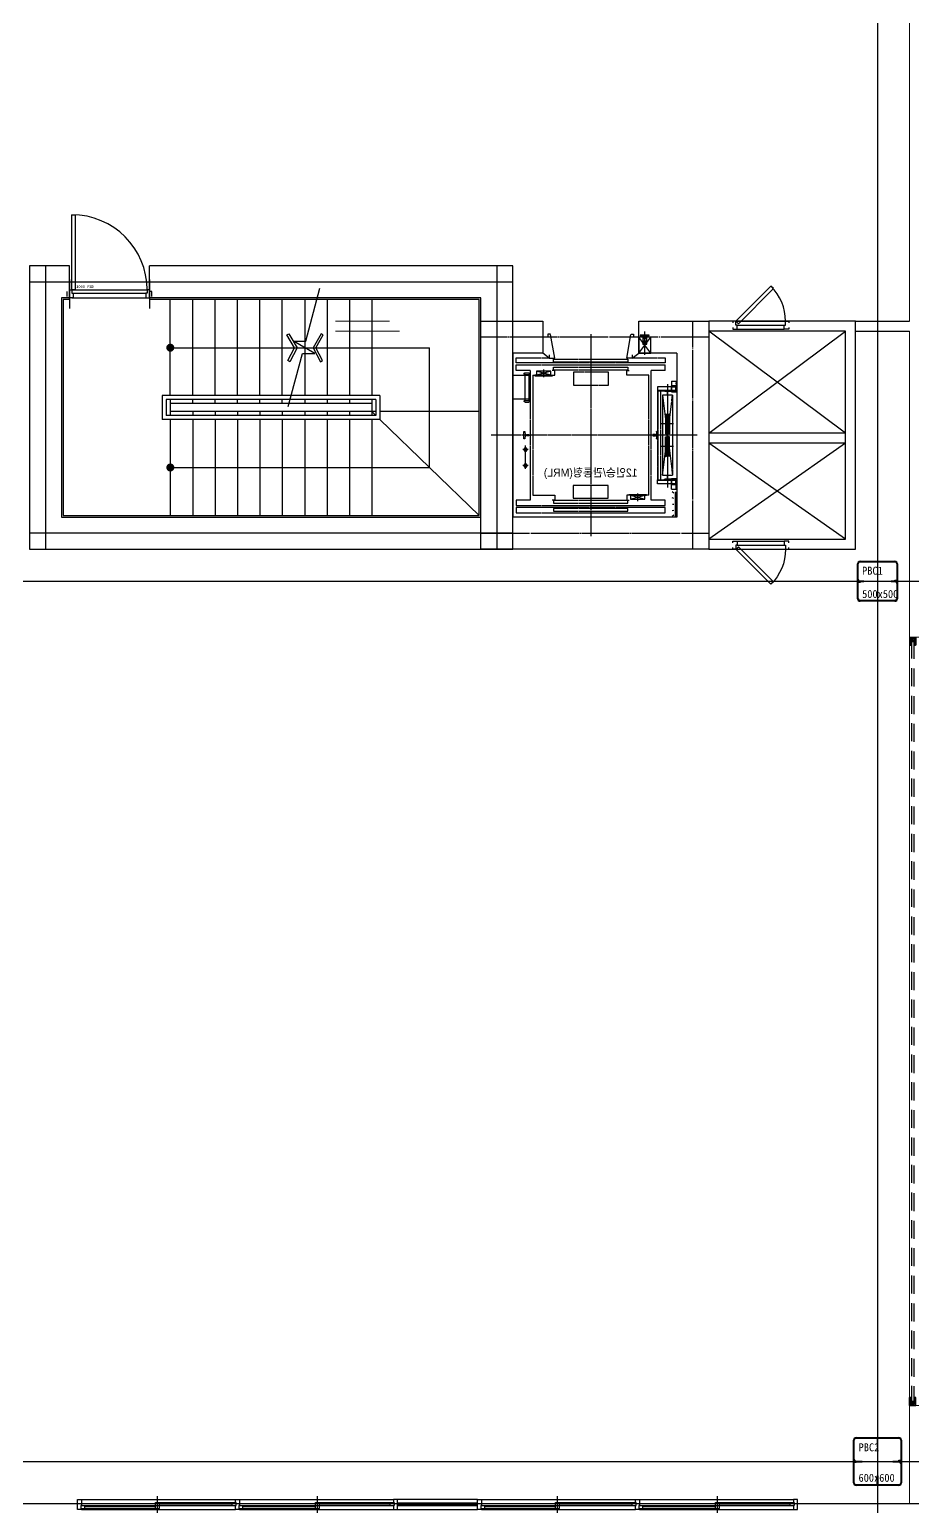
# Model space of a CAD drawing. Extents: x 152195838 to 160350639, y 364657247 to 370318102.
# Drawn here: x 158919347 to 158930385, y 364982469 to 365000927 of the extents above; entities that cross this region are included whole.
import ezdxf
from ezdxf.enums import TextEntityAlignment as Align

# ---------------------------------------------------------------- set-up
doc = ezdxf.new("R2010")
doc.units = 0
doc.header["$MEASUREMENT"] = 0
for name, pattern in [('CEN', [63, 60, -1, 1, -1]), ('DASHED', [0.75, 0.5, -0.25]), ('HID', [2.3, 1.5, -0.8])]:
    doc.linetypes.add(name, pattern=pattern)
doc.layers.get('0').update_dxf_attribs({"linetype": 'CONTINUOUS'})
doc.layers.get('Defpoints').update_dxf_attribs({"linetype": 'CONTINUOUS'})
doc.layers.add('!WORK', color=150, linetype='CONTINUOUS', plot=False)
doc.layers.add('DEFPOINT', color=135, linetype='CONTINUOUS', plot=False)
for name, color, linetype in [('0-신축', 1, 'CONTINUOUS'), ('4A.TEC CEN 보조1', 14, 'CEN'), ('4A.TEC CEN 보조2', 41, 'CEN'), ('4A.TEC ELE 4', 9, 'CONTINUOUS'), ('4A.TEC IND', 7, 'CONTINUOUS'), ('4A.TEC OPEN', 9, 'HID'), ('4A.TEC 마감선 2', 5, 'CONTINUOUS'), ('4A.TEC 벽체 1', 2, 'CONTINUOUS'), ('4A.TEC 벽체 3', 4, 'CONTINUOUS'), ('4A.TEC 벽체 4', 7, 'CONTINUOUS'), ('4A.TEC 주차 일반', 8, 'CONTINUOUS'), ('4A.TEC 창호 2', 4, 'CONTINUOUS'), ('4A.TEC 해치 1', 9, 'CONTINUOUS'), ('A-DOOR', 4, 'CONTINUOUS'), ('A-DOOR-C', 1, 'CONTINUOUS'), ('A-DOOR-FIN', 8, 'CONTINUOUS'), ('A-DOOR1', 4, 'CONTINUOUS'), ('A-DOOR2_CpON', 8, 'CONTINUOUS'), ('A-ETC', 5, 'CONTINUOUS'), ('main-plan$0$4A.TEC DOOR', 4, 'CONTINUOUS'), ('main-Plan$0$4A.TEC 창호 2', 4, 'CONTINUOUS'), ('P-BOX', 3, 'CONTINUOUS')]:
    doc.layers.add(name, color=color, linetype=linetype)
doc.styles.get("Standard").update_dxf_attribs({"font": ''})
doc.styles.add('돋움', font='')
doc.styles.add('돋움체', font='')
doc.styles.get('Standard').set_extended_font_data('Dotum')
doc.styles.get('돋움').set_extended_font_data('DotumChe')
doc.styles.get('돋움체').set_extended_font_data('DotumChe')

# ---------------------------------------------------------------- blocks, each defined once
blk = doc.blocks.new('zw$4FF5')
at = {"layer": '4A.TEC OPEN', "ltscale": 150}
for p, q in [((72, 9754), (72, 246)), ((98, 9760), (98, 240))]:
    blk.add_line(p, q, dxfattribs=at)
at = {"layer": '4A.TEC 벽체 4', "color": 251, "lineweight": 0, "ltscale": 15}
for p, q in [((125, 9800), (0, 9800)), ((125, 200), (0, 200))]:
    blk.add_line(p, q, dxfattribs=at)
at = {"layer": '4A.TEC 벽체 4'}
for p, q in [((45, 9800), (45, 9700)), ((48, 9800), (45, 9800)), ((125, 9800), (45, 9800)), ((45, 9800), (45, 9797)), ((48, 9703), (48, 9797)), ((48, 9797), (122, 9797)), ((50, 9705), (50, 9795)), ((50, 9795), (69, 9795)), ((120, 9795), (101, 9795)), ((120, 9705), (120, 9795)), ((122, 9703), (122, 9797)), ((125, 9800), (125, 9700)), ((45, 9700), (67, 9700)), ((64, 9703), (48, 9703)), ((62, 9705), (50, 9705)), ((62, 9781), (108, 9781)), ((62, 9722), (62, 9781)), ((62, 9781), (108, 9781)), ((62, 9705), (62, 9781)), ((106, 9779), (64, 9779)), ((64, 9779), (64, 9703)), ((67, 9776), (103, 9776)), ((67, 9700), (67, 9776)), ((85, 9760), (72, 9754)), ((98, 9748), (72, 9748)), ((85, 9760), (98, 9760)), ((103, 9776), (103, 9700)), ((103, 9700), (125, 9700)), ((106, 9703), (106, 9779)), ((122, 9703), (106, 9703)), ((108, 9781), (108, 9722)), ((108, 9705), (108, 9781)), ((108, 9705), (120, 9705)), ((45, 200), (45, 300)), ((45, 300), (67, 300)), ((48, 200), (45, 200)), ((125, 200), (45, 200)), ((48, 297), (48, 203)), ((64, 297), (48, 297)), ((48, 203), (122, 203)), ((50, 295), (50, 205)), ((62, 295), (50, 295)), ((50, 205), (69, 205)), ((62, 295), (62, 219)), ((62, 278), (62, 219)), ((62, 219), (108, 219)), ((62, 219), (108, 219)), ((64, 221), (64, 297)), ((106, 221), (64, 221)), ((67, 300), (67, 224)), ((67, 224), (103, 224)), ((98, 252), (72, 252)), ((85, 240), (72, 246)), ((85, 240), (98, 240)), ((120, 205), (101, 205)), ((103, 224), (103, 300)), ((103, 300), (125, 300)), ((106, 297), (106, 221)), ((122, 297), (106, 297)), ((108, 295), (108, 219)), ((108, 295), (120, 295)), ((108, 219), (108, 278)), ((120, 295), (120, 205)), ((122, 297), (122, 203)), ((125, 200), (125, 300)), ((125, 200), (125, 203))]:
    blk.add_line(p, q, dxfattribs=at)
blk = doc.blocks.new('main-Plan$0$4A.TEC 점검구 700')
at = {"layer": 'main-Plan$0$4A.TEC 창호 2', "ltscale": 1.2}
for p, q in [((-55, 0), (-645, 0)), ((-40, -100), (-660, -100)), ((-55, -50), (-645, -50))]:
    blk.add_line(p, q, dxfattribs=at)
at = {"layer": 'main-Plan$0$4A.TEC 창호 2', "flags": 128}
for points in [[(-700, -20), (-700, 0), (-645, 0), (-645, -50), (-660, -50), (-660, -100), (-700, -100), (-700, -80)], [(0, -20), (0, 0), (-55, 0), (-55, -50), (-40, -50), (-40, -100), (0, -100), (0, -80)]]:
    blk.add_lwpolyline(points, dxfattribs=at)
at = {"layer": 'main-Plan$0$4A.TEC 창호 2', "ltscale": 1.2}
blk.add_lwpolyline([(-40, -100), (-72, -68), (-510, -507), (-478, -538)], close=True, dxfattribs=at)
at = {"layer": 'main-Plan$0$4A.TEC 창호 2'}
blk.add_arc((-40, -100), 620, 180, 225, dxfattribs=at)
blk = doc.blocks.new('zw$9EF0')
at = {"layer": '4A.TEC CEN 보조1', "ltscale": 10}
for p, q in [((200, 0), (200, 2850)), ((2650, 2850), (2650, 0)), ((0, 2650), (2850, 2650)), ((2850, 200), (0, 200))]:
    blk.add_line(p, q, dxfattribs=at)
at = {"layer": '4A.TEC CEN 보조2', "color": 8, "ltscale": 5}
for p, q in [((725, 2450), (875, 2650)), ((875, 2450), (725, 2650)), ((725, 2650), (875, 2650)), ((725, 2450), (725, 2650)), ((743, 2677), (857, 2677)), ((743, 2670), (743, 2677)), ((857, 2670), (743, 2670)), ((775, 2670), (825, 2670)), ((775, 2563), (775, 2670)), ((775, 2563), (825, 2670)), ((825, 2563), (775, 2670)), ((800, 2429), (800, 2723)), ((825, 2670), (825, 2563)), ((857, 2677), (857, 2670)), ((875, 2650), (875, 2450)), ((971, 2687), (938, 2687)), ((938, 2687), (938, 2657)), ((1025, 2390), (971, 2687)), ((1475, 2687), (1475, 163)), ((1925, 2390), (1979, 2687)), ((1979, 2687), (2012, 2687)), ((2012, 2687), (2012, 2657)), ((875, 2450), (725, 2450)), ((825, 2563), (775, 2563)), ((955, 2390), (875, 2450)), ((955, 2428), (955, 2390)), ((1995, 2390), (2075, 2450)), ((1995, 2428), (1995, 2390)), ((952, 2393), (543, 2393)), ((543, 2393), (543, 2330)), ((543, 2330), (2407, 2330)), ((2407, 2305), (543, 2305)), ((543, 2235), (543, 2305)), ((543, 2235), (720, 2235)), ((720, 615), (720, 2235)), ((955, 2390), (1025, 2390)), ((1025, 2235), (995, 2235)), ((1940, 2375), (1010, 2375)), ((1010, 2375), (1010, 2340)), ((1010, 2340), (1940, 2340)), ((1940, 2275), (1010, 2275)), ((1010, 2275), (1010, 2240)), ((1010, 2240), (1940, 2240)), ((1025, 2175), (1025, 2235)), ((1995, 2390), (1925, 2390)), ((1925, 2175), (1925, 2235)), ((1925, 2235), (1955, 2235)), ((1940, 2340), (1940, 2375)), ((1940, 2240), (1940, 2275)), ((1972, 2225), (2152, 2175)), ((1972, 2175), (2152, 2225)), ((1972, 2225), (2152, 2225)), ((1972, 2175), (1972, 2225)), ((2407, 2393), (1998, 2393)), ((2062, 2152), (2062, 2248)), ((2152, 2225), (2152, 2175)), ((2230, 2235), (2230, 615)), ((2230, 2235), (2407, 2235)), ((2407, 2330), (2407, 2393)), ((2407, 2235), (2407, 2305)), ((390, 2071), (416, 2071)), ((400, 2101), (400, 1966)), ((465, 2101), (400, 2101)), ((406, 2101), (406, 1966)), ((419, 2041), (410, 2032)), ((415, 2041), (410, 2036)), ((411, 2041), (410, 2040)), ((419, 2041), (410, 2032)), ((415, 2041), (410, 2036)), ((411, 2041), (410, 2040)), ((410, 2031), (410, 2041)), ((410, 2041), (465, 2041)), ((418, 2041), (410, 2033)), ((414, 2041), (410, 2037)), ((418, 2041), (410, 2033)), ((414, 2041), (410, 2037)), ((410, 2031), (410, 2041)), ((410, 2041), (465, 2041)), ((418, 2031), (410, 2039)), ((410, 2039), (418, 2031)), ((417, 2031), (410, 2038)), ((410, 2038), (417, 2031)), ((413, 2031), (410, 2034)), ((410, 2034), (413, 2031)), ((414, 2031), (410, 2034)), ((410, 2034), (414, 2031)), ((410, 2031), (638, 2031)), ((410, 2031), (410, 2027)), ((465, 2031), (410, 2031)), ((410, 2027), (410, 2031)), ((465, 2031), (410, 2031)), ((421, 2031), (411, 2041)), ((411, 2041), (421, 2031)), ((422, 2031), (412, 2041)), ((412, 2041), (422, 2031)), ((423, 2041), (413, 2031)), ((423, 2041), (413, 2031)), ((423, 2041), (413, 2031)), ((423, 2041), (413, 2031)), ((426, 2031), (416, 2041)), ((416, 2041), (426, 2031)), ((426, 2031), (416, 2041)), ((416, 2041), (426, 2031)), ((427, 2041), (417, 2031)), ((427, 2041), (417, 2031)), ((428, 2041), (418, 2031)), ((428, 2041), (418, 2031)), ((430, 2031), (420, 2041)), ((420, 2041), (430, 2031)), ((431, 2031), (421, 2041)), ((431, 2041), (421, 2031)), ((431, 2041), (421, 2031)), ((421, 2041), (431, 2031)), ((432, 2041), (422, 2031)), ((432, 2041), (422, 2031)), ((434, 2031), (424, 2041)), ((424, 2041), (434, 2031)), ((435, 2031), (425, 2041)), ((435, 2041), (425, 2031)), ((435, 2041), (425, 2031)), ((425, 2041), (435, 2031)), ((436, 2041), (426, 2031)), ((436, 2041), (426, 2031)), ((438, 2031), (428, 2041)), ((428, 2041), (438, 2031)), ((439, 2031), (429, 2041)), ((429, 2041), (439, 2031)), ((440, 2041), (430, 2031)), ((440, 2041), (430, 2031)), ((440, 2041), (430, 2031)), ((440, 2041), (430, 2031)), ((443, 2031), (433, 2041)), ((433, 2041), (443, 2031)), ((443, 2031), (433, 2041)), ((433, 2041), (443, 2031)), ((444, 2041), (434, 2031)), ((444, 2041), (434, 2031)), ((445, 2041), (435, 2031)), ((445, 2041), (435, 2031)), ((447, 2031), (437, 2041)), ((437, 2041), (447, 2031)), ((448, 2031), (438, 2041)), ((448, 2041), (438, 2031)), ((448, 2041), (438, 2031)), ((438, 2041), (448, 2031)), ((449, 2041), (439, 2031)), ((449, 2041), (439, 2031)), ((451, 2031), (441, 2041)), ((441, 2041), (451, 2031)), ((452, 2031), (442, 2041)), ((452, 2041), (442, 2031)), ((452, 2041), (442, 2031)), ((442, 2041), (452, 2031)), ((453, 2041), (443, 2031)), ((453, 2041), (443, 2031)), ((455, 2031), (445, 2041)), ((445, 2041), (455, 2031)), ((456, 2031), (446, 2041)), ((446, 2041), (456, 2031)), ((457, 2041), (447, 2031)), ((457, 2041), (447, 2031)), ((457, 2041), (447, 2031)), ((457, 2041), (447, 2031)), ((460, 2031), (450, 2041)), ((450, 2041), (460, 2031)), ((460, 2031), (450, 2041)), ((450, 2041), (460, 2031)), ((461, 2041), (451, 2031)), ((461, 2041), (451, 2031)), ((461, 2041), (451, 2031)), ((461, 2041), (451, 2031)), ((464, 2031), (454, 2041)), ((454, 2041), (464, 2031)), ((465, 2031), (455, 2041)), ((465, 2041), (455, 2031)), ((465, 2041), (455, 2031)), ((455, 2041), (465, 2031)), ((465, 2040), (456, 2031)), ((465, 2040), (456, 2031)), ((465, 2034), (458, 2041)), ((458, 2041), (465, 2034)), ((465, 2035), (459, 2041)), ((459, 2041), (465, 2035)), ((465, 2037), (459, 2031)), ((465, 2037), (459, 2031)), ((465, 2036), (460, 2031)), ((465, 2036), (460, 2031)), ((465, 2038), (462, 2041)), ((462, 2041), (465, 2038)), ((465, 2039), (463, 2041)), ((463, 2041), (465, 2039)), ((465, 2032), (464, 2031)), ((465, 2032), (464, 2031)), ((465, 2032), (464, 2031)), ((465, 2032), (464, 2031)), ((465, 2101), (465, 2031)), ((465, 2041), (465, 2031)), ((465, 2041), (465, 2031)), ((465, 1981), (465, 2031)), ((465, 2031), (465, 1981)), ((514, 2062), (514, 772)), ((638, 2031), (638, 1981)), ((750, 675), (750, 2175)), ((750, 2175), (1025, 2175)), ((1254, 2049), (1254, 2213)), ((1254, 2213), (1690, 2213)), ((1690, 2049), (1254, 2049)), ((1690, 2213), (1690, 2049)), ((2200, 2175), (1925, 2175)), ((1952, 2168), (1952, 2175)), ((1972, 2175), (1952, 2175)), ((2172, 2168), (1952, 2168)), ((1972, 2175), (2172, 2175)), ((2152, 2175), (1972, 2175)), ((2172, 2175), (2172, 2168)), ((2200, 2175), (2200, 675)), ((2295, 2206), (2250, 2206)), ((2295, 2185), (2250, 2185)), ((2250, 2185), (2250, 1860)), ((2250, 2185), (2250, 2183)), ((2250, 2185), (2250, 2183)), ((2250, 2170), (2450, 2170)), ((2295, 1860), (2295, 2185)), ((2295, 2185), (2295, 2183)), ((2450, 2170), (2450, 1875)), ((390, 1981), (416, 1981)), ((390, 1981), (416, 1981)), ((465, 1966), (400, 1966)), ((465, 1966), (400, 1966)), ((410, 1980), (410, 2027)), ((410, 2027), (410, 1980)), ((638, 1987), (410, 1987)), ((410, 1981), (410, 1983)), ((410, 1972), (410, 1983)), ((410, 1983), (410, 1972)), ((410, 1983), (410, 1981)), ((638, 1981), (410, 1981)), ((418, 1981), (410, 1972)), ((414, 1981), (410, 1977)), ((418, 1981), (410, 1972)), ((414, 1981), (410, 1977)), ((410, 1981), (410, 1971)), ((465, 1981), (410, 1981)), ((418, 1981), (410, 1973)), ((414, 1981), (410, 1977)), ((418, 1981), (410, 1973)), ((414, 1981), (410, 1977)), ((410, 1981), (410, 1971)), ((465, 1981), (410, 1981)), ((410, 1972), (410, 1980)), ((410, 1980), (410, 1972)), ((418, 1971), (410, 1979)), ((410, 1979), (418, 1971)), ((418, 1971), (410, 1979)), ((410, 1979), (418, 1971)), ((414, 1971), (410, 1975)), ((410, 1975), (414, 1971)), ((414, 1971), (410, 1974)), ((410, 1974), (414, 1971)), ((410, 1971), (465, 1971)), ((410, 1971), (465, 1971)), ((422, 1971), (412, 1981)), ((412, 1981), (422, 1971)), ((422, 1981), (412, 1971)), ((422, 1981), (412, 1971)), ((423, 1981), (413, 1971)), ((423, 1981), (413, 1971)), ((423, 1971), (413, 1981)), ((413, 1981), (423, 1971)), ((426, 1971), (416, 1981)), ((416, 1981), (426, 1971)), ((426, 1981), (416, 1971)), ((426, 1981), (416, 1971)), ((427, 1981), (417, 1971)), ((427, 1981), (417, 1971)), ((427, 1971), (417, 1981)), ((417, 1981), (427, 1971)), ((430, 1971), (420, 1981)), ((420, 1981), (430, 1971)), ((430, 1981), (420, 1971)), ((430, 1981), (420, 1971)), ((431, 1981), (421, 1971)), ((431, 1981), (421, 1971)), ((431, 1971), (421, 1981)), ((421, 1981), (431, 1971)), ((435, 1971), (425, 1981)), ((435, 1981), (425, 1971)), ((435, 1981), (425, 1971)), ((425, 1981), (435, 1971)), ((435, 1971), (425, 1981)), ((435, 1981), (425, 1971)), ((435, 1981), (425, 1971)), ((425, 1981), (435, 1971)), ((439, 1971), (429, 1981)), ((429, 1981), (439, 1971)), ((439, 1981), (429, 1971)), ((439, 1981), (429, 1971)), ((440, 1981), (430, 1971)), ((440, 1981), (430, 1971)), ((440, 1971), (430, 1981)), ((430, 1981), (440, 1971)), ((443, 1971), (433, 1981)), ((433, 1981), (443, 1971)), ((443, 1981), (433, 1971)), ((443, 1981), (433, 1971)), ((444, 1981), (434, 1971)), ((444, 1981), (434, 1971)), ((444, 1971), (434, 1981)), ((434, 1981), (444, 1971)), ((447, 1971), (437, 1981)), ((437, 1981), (447, 1971)), ((447, 1981), (437, 1971)), ((447, 1981), (437, 1971)), ((448, 1981), (438, 1971)), ((448, 1981), (438, 1971)), ((448, 1971), (438, 1981)), ((438, 1981), (448, 1971)), ((452, 1971), (442, 1981)), ((452, 1981), (442, 1971)), ((452, 1981), (442, 1971)), ((442, 1981), (452, 1971)), ((452, 1971), (442, 1981)), ((452, 1981), (442, 1971)), ((452, 1981), (442, 1971)), ((442, 1981), (452, 1971)), ((456, 1971), (446, 1981)), ((446, 1981), (456, 1971)), ((456, 1981), (446, 1971)), ((456, 1981), (446, 1971)), ((457, 1981), (447, 1971)), ((457, 1981), (447, 1971)), ((457, 1971), (447, 1981)), ((447, 1981), (457, 1971)), ((460, 1971), (450, 1981)), ((450, 1981), (460, 1971)), ((460, 1981), (450, 1971)), ((460, 1981), (450, 1971)), ((461, 1981), (451, 1971)), ((461, 1981), (451, 1971)), ((461, 1971), (451, 1981)), ((451, 1981), (461, 1971)), ((452, 1925), (452, 925)), ((577, 925), (452, 1925)), ((577, 1925), (452, 925)), ((452, 1925), (577, 1925)), ((464, 1971), (454, 1981)), ((454, 1981), (464, 1971)), ((464, 1981), (454, 1971)), ((464, 1981), (454, 1971)), ((465, 1981), (455, 1971)), ((465, 1981), (455, 1971)), ((465, 1971), (455, 1981)), ((455, 1981), (465, 1971)), ((465, 1975), (459, 1981)), ((459, 1981), (465, 1975)), ((465, 1975), (459, 1981)), ((459, 1981), (465, 1975)), ((465, 1977), (459, 1971)), ((465, 1977), (459, 1971)), ((465, 1976), (459, 1971)), ((465, 1976), (459, 1971)), ((465, 1979), (463, 1981)), ((463, 1981), (465, 1979)), ((465, 1973), (463, 1971)), ((465, 1973), (463, 1971)), ((465, 1979), (464, 1981)), ((464, 1981), (465, 1979)), ((465, 1972), (464, 1971)), ((465, 1972), (464, 1971)), ((465, 1966), (465, 1981)), ((465, 1971), (465, 1981)), ((465, 1981), (465, 1966)), ((465, 1971), (465, 1981)), ((475, 1981), (553, 1981)), ((475, 1978), (475, 1981)), ((506, 1973), (478, 1975)), ((509, 1951), (510, 1951)), ((509, 1926), (509, 1951)), ((510, 1925), (509, 1926)), ((510, 1951), (510, 1968)), ((518, 1925), (510, 1925)), ((518, 1968), (518, 1951)), ((518, 1951), (519, 1951)), ((519, 1926), (518, 1925)), ((519, 1951), (519, 1926)), ((550, 1975), (522, 1973)), ((553, 1981), (553, 1978)), ((577, 1925), (577, 925)), ((598, 869), (598, 1981)), ((598, 1981), (638, 1981)), ((632, 869), (632, 1981)), ((638, 1981), (638, 869)), ((2250, 1875), (2450, 1875)), ((2250, 1860), (2250, 1862)), ((2250, 1860), (2250, 1862)), ((2295, 1860), (2250, 1860)), ((2295, 1860), (2295, 1862)), ((488, 1689), (488, 1444)), ((488, 1689), (492, 1689)), ((488, 1689), (492, 1689)), ((488, 1689), (492, 1689)), ((488, 1689), (492, 1689)), ((492, 1689), (492, 1444)), ((492, 1689), (492, 1685)), ((492, 1689), (492, 1685)), ((498, 1686), (501, 1686)), ((498, 1686), (498, 1446)), ((498, 1686), (504, 1686)), ((504, 1686), (504, 1446)), ((504, 1686), (504, 1446)), ((510, 1686), (510, 1446)), ((510, 1686), (513, 1686)), ((510, 1686), (513, 1686)), ((510, 1686), (516, 1686)), ((510, 1686), (516, 1686)), ((516, 1686), (516, 1446)), ((528, 1686), (522, 1686)), ((528, 1686), (522, 1686)), ((522, 1686), (522, 1446)), ((528, 1686), (525, 1686)), ((528, 1686), (525, 1686)), ((528, 1686), (528, 1446)), ((535, 1689), (534, 1685)), ((535, 1689), (534, 1685)), ((538, 1689), (535, 1689)), ((538, 1689), (535, 1689)), ((535, 1689), (535, 1444)), ((538, 1689), (535, 1689)), ((538, 1689), (535, 1689)), ((538, 1689), (538, 1444)), ((2295, 1839), (2250, 1839)), ((438, 1566), (597, 1566)), ((142, 1425), (2720, 1425)), ((488, 1444), (492, 1444)), ((488, 1444), (492, 1444)), ((488, 1162), (488, 1407)), ((488, 1407), (492, 1407)), ((488, 1407), (492, 1407)), ((492, 1444), (492, 1447)), ((492, 1162), (492, 1407)), ((492, 1407), (492, 1403)), ((498, 1446), (504, 1446)), ((498, 1404), (504, 1404)), ((498, 1164), (498, 1404)), ((504, 1164), (504, 1404)), ((504, 1164), (504, 1404)), ((510, 1446), (516, 1446)), ((510, 1164), (510, 1404)), ((510, 1404), (516, 1404)), ((516, 1164), (516, 1404)), ((528, 1446), (522, 1446)), ((528, 1446), (522, 1446)), ((528, 1404), (522, 1404)), ((528, 1404), (522, 1404)), ((522, 1164), (522, 1404)), ((528, 1164), (528, 1404)), ((535, 1444), (534, 1447)), ((535, 1407), (534, 1403)), ((538, 1444), (535, 1444)), ((538, 1444), (535, 1444)), ((535, 1162), (535, 1407)), ((538, 1407), (535, 1407)), ((538, 1407), (535, 1407)), ((538, 1162), (538, 1407)), ((638, 1381), (638, 1470)), ((638, 1470), (649, 1470)), ((649, 1381), (638, 1381)), ((652, 1467), (655, 1434)), ((655, 1416), (652, 1383)), ((660, 1430), (674, 1430)), ((674, 1420), (660, 1420)), ((674, 1430), (674, 1433)), ((674, 1433), (699, 1433)), ((674, 1417), (674, 1420)), ((699, 1417), (674, 1417)), ((699, 1433), (700, 1432)), ((700, 1418), (699, 1417)), ((700, 1432), (700, 1418)), ((2251, 1433), (2250, 1432)), ((2250, 1432), (2250, 1418)), ((2250, 1418), (2251, 1417)), ((2276, 1433), (2251, 1433)), ((2251, 1417), (2276, 1417)), ((2276, 1430), (2276, 1433)), ((2290, 1430), (2276, 1430)), ((2276, 1417), (2276, 1420)), ((2276, 1420), (2290, 1420)), ((2290, 1005), (2290, 1296)), ((2298, 1467), (2295, 1434)), ((2295, 1416), (2298, 1383)), ((2312, 1470), (2301, 1470)), ((2301, 1381), (2312, 1381)), ((2312, 1381), (2312, 1470)), ((438, 1284), (597, 1284)), ((488, 1162), (492, 1162)), ((488, 1162), (492, 1162)), ((488, 1162), (492, 1162)), ((488, 1162), (492, 1162)), ((492, 1162), (492, 1165)), ((492, 1162), (492, 1165)), ((498, 1164), (501, 1164)), ((498, 1164), (504, 1164)), ((510, 1164), (513, 1164)), ((510, 1164), (513, 1164)), ((510, 1164), (516, 1164)), ((510, 1164), (516, 1164)), ((528, 1164), (522, 1164)), ((528, 1164), (522, 1164)), ((528, 1164), (525, 1164)), ((528, 1164), (525, 1164)), ((535, 1162), (534, 1165)), ((535, 1162), (534, 1165)), ((538, 1162), (535, 1162)), ((538, 1162), (535, 1162)), ((538, 1162), (535, 1162)), ((538, 1162), (535, 1162)), ((2255, 1245), (2325, 1245)), ((577, 925), (452, 925)), ((509, 924), (510, 925)), ((509, 899), (509, 924)), ((510, 925), (518, 925)), ((518, 925), (519, 924)), ((519, 924), (519, 899)), ((2255, 1045), (2325, 1045)), ((390, 869), (416, 869)), ((390, 869), (416, 869)), ((390, 779), (416, 779)), ((465, 884), (400, 884)), ((400, 749), (400, 884)), ((465, 884), (400, 884)), ((465, 749), (400, 749)), ((406, 749), (406, 884)), ((420, 879), (410, 869)), ((416, 879), (410, 874)), ((411, 879), (410, 878)), ((420, 879), (410, 869)), ((416, 879), (410, 874)), ((411, 879), (410, 878)), ((410, 869), (410, 879)), ((410, 879), (465, 879)), ((419, 879), (410, 870)), ((415, 879), (410, 874)), ((411, 879), (410, 879)), ((419, 879), (410, 870)), ((415, 879), (410, 874)), ((411, 879), (410, 879)), ((410, 869), (410, 879)), ((410, 879), (465, 879)), ((410, 878), (410, 867)), ((410, 878), (410, 870)), ((410, 870), (410, 878)), ((410, 867), (410, 878)), ((416, 869), (410, 876)), ((410, 876), (416, 869)), ((417, 869), (410, 876)), ((410, 876), (417, 869)), ((413, 869), (410, 872)), ((410, 872), (413, 869)), ((412, 869), (410, 871)), ((410, 871), (412, 869)), ((410, 870), (410, 823)), ((410, 823), (410, 870)), ((638, 869), (410, 869)), ((410, 869), (410, 867)), ((465, 869), (410, 869)), ((410, 867), (410, 869)), ((465, 869), (410, 869)), ((638, 863), (410, 863)), ((410, 819), (410, 823)), ((410, 823), (410, 819)), ((410, 819), (638, 819)), ((419, 819), (410, 810)), ((415, 819), (410, 814)), ((411, 819), (410, 818)), ((419, 819), (410, 810)), ((415, 819), (410, 814)), ((411, 819), (410, 818)), ((410, 819), (410, 809)), ((465, 819), (410, 819)), ((419, 819), (410, 811)), ((414, 819), (410, 815)), ((410, 819), (410, 819)), ((419, 819), (410, 811)), ((414, 819), (410, 815)), ((410, 819), (410, 819)), ((410, 819), (410, 809)), ((465, 819), (410, 819)), ((418, 809), (410, 817)), ((410, 817), (418, 809)), ((417, 809), (410, 816)), ((410, 816), (417, 809)), ((413, 809), (410, 813)), ((410, 813), (413, 809)), ((413, 809), (410, 812)), ((410, 812), (413, 809)), ((410, 809), (465, 809)), ((410, 809), (465, 809)), ((421, 869), (411, 879)), ((411, 879), (421, 869)), ((421, 869), (411, 879)), ((411, 879), (421, 869)), ((421, 809), (411, 819)), ((411, 819), (421, 809)), ((422, 809), (412, 819)), ((412, 819), (422, 809)), ((423, 879), (413, 869)), ((423, 879), (413, 869)), ((423, 819), (413, 809)), ((423, 819), (413, 809)), ((423, 819), (413, 809)), ((423, 819), (413, 809)), ((424, 879), (414, 869)), ((424, 879), (414, 869)), ((425, 869), (415, 879)), ((415, 879), (425, 869)), ((425, 809), (415, 819)), ((415, 819), (425, 809)), ((426, 869), (416, 879)), ((416, 879), (426, 869)), ((426, 809), (416, 819)), ((416, 819), (426, 809)), ((427, 819), (417, 809)), ((427, 819), (417, 809)), ((428, 879), (418, 869)), ((428, 879), (418, 869)), ((428, 879), (418, 869)), ((428, 879), (418, 869)), ((428, 819), (418, 809)), ((428, 819), (418, 809)), ((429, 869), (419, 879)), ((419, 879), (429, 869)), ((430, 869), (420, 879)), ((420, 879), (430, 869)), ((430, 809), (420, 819)), ((420, 819), (430, 809)), ((430, 809), (420, 819)), ((420, 819), (430, 809)), ((431, 819), (421, 809)), ((431, 819), (421, 809)), ((432, 879), (422, 869)), ((432, 879), (422, 869)), ((432, 819), (422, 809)), ((432, 819), (422, 809)), ((433, 869), (423, 879)), ((433, 879), (423, 869)), ((433, 879), (423, 869)), ((423, 879), (433, 869)), ((434, 869), (424, 879)), ((424, 879), (434, 869)), ((434, 809), (424, 819)), ((424, 819), (434, 809)), ((435, 809), (425, 819)), ((425, 819), (435, 809)), ((436, 879), (426, 869)), ((436, 879), (426, 869)), ((436, 819), (426, 809)), ((436, 819), (426, 809)), ((436, 819), (426, 809)), ((436, 819), (426, 809)), ((437, 879), (427, 869)), ((437, 879), (427, 869)), ((438, 869), (428, 879)), ((428, 879), (438, 869)), ((438, 869), (428, 879)), ((428, 879), (438, 869)), ((438, 809), (428, 819)), ((428, 819), (438, 809)), ((439, 809), (429, 819)), ((429, 819), (439, 809)), ((440, 879), (430, 869)), ((440, 879), (430, 869)), ((440, 819), (430, 809)), ((440, 819), (430, 809)), ((440, 819), (430, 809)), ((440, 819), (430, 809)), ((441, 879), (431, 869)), ((441, 879), (431, 869)), ((442, 869), (432, 879)), ((432, 879), (442, 869)), ((442, 809), (432, 819)), ((432, 819), (442, 809)), ((443, 869), (433, 879)), ((433, 879), (443, 869)), ((443, 809), (433, 819)), ((433, 819), (443, 809)), ((444, 819), (434, 809)), ((444, 819), (434, 809)), ((445, 879), (435, 869)), ((445, 879), (435, 869)), ((445, 879), (435, 869)), ((445, 879), (435, 869)), ((445, 819), (435, 809)), ((445, 819), (435, 809)), ((446, 869), (436, 879)), ((436, 879), (446, 869)), ((447, 869), (437, 879)), ((437, 879), (447, 869)), ((447, 809), (437, 819)), ((437, 819), (447, 809)), ((447, 809), (437, 819)), ((437, 819), (447, 809)), ((448, 819), (438, 809)), ((448, 819), (438, 809)), ((449, 879), (439, 869)), ((449, 879), (439, 869)), ((449, 819), (439, 809)), ((449, 819), (439, 809)), ((450, 869), (440, 879)), ((450, 879), (440, 869)), ((450, 879), (440, 869)), ((440, 879), (450, 869)), ((451, 869), (441, 879)), ((441, 879), (451, 869)), ((451, 809), (441, 819)), ((441, 819), (451, 809)), ((452, 809), (442, 819)), ((452, 819), (442, 809)), ((452, 819), (442, 809)), ((442, 819), (452, 809)), ((453, 879), (443, 869)), ((453, 879), (443, 869)), ((453, 819), (443, 809)), ((453, 819), (443, 809)), ((454, 879), (444, 869)), ((454, 879), (444, 869)), ((455, 869), (445, 879)), ((445, 879), (455, 869)), ((455, 869), (445, 879)), ((445, 879), (455, 869)), ((455, 809), (445, 819)), ((445, 819), (455, 809)), ((456, 809), (446, 819)), ((446, 819), (456, 809)), ((457, 879), (447, 869)), ((457, 879), (447, 869)), ((457, 819), (447, 809)), ((457, 819), (447, 809)), ((457, 819), (447, 809)), ((457, 819), (447, 809)), ((458, 879), (448, 869)), ((458, 879), (448, 869)), ((459, 869), (449, 879)), ((449, 879), (459, 869)), ((459, 869), (449, 879)), ((449, 879), (459, 869)), ((459, 809), (449, 819)), ((449, 819), (459, 809)), ((460, 809), (450, 819)), ((450, 819), (460, 809)), ((461, 819), (451, 809)), ((461, 819), (451, 809)), ((462, 879), (452, 869)), ((462, 879), (452, 869)), ((462, 879), (452, 869)), ((462, 879), (452, 869)), ((462, 819), (452, 809)), ((462, 819), (452, 809)), ((463, 869), (453, 879)), ((453, 879), (463, 869)), ((464, 869), (454, 879)), ((454, 879), (464, 869)), ((464, 809), (454, 819)), ((454, 819), (464, 809)), ((464, 809), (454, 819)), ((454, 819), (464, 809)), ((465, 819), (455, 809)), ((465, 819), (455, 809)), ((465, 878), (456, 869)), ((465, 878), (456, 869)), ((465, 818), (456, 809)), ((465, 818), (456, 809)), ((465, 871), (457, 879)), ((457, 879), (465, 871)), ((465, 878), (457, 869)), ((465, 878), (457, 869)), ((465, 872), (458, 879)), ((458, 879), (465, 872)), ((465, 812), (458, 819)), ((458, 819), (465, 812)), ((465, 813), (459, 819)), ((459, 819), (465, 813)), ((465, 815), (459, 809)), ((465, 815), (459, 809)), ((465, 874), (460, 869)), ((465, 874), (460, 869)), ((465, 814), (460, 809)), ((465, 814), (460, 809)), ((465, 873), (461, 869)), ((465, 873), (461, 869)), ((465, 876), (462, 879)), ((462, 879), (465, 876)), ((465, 876), (462, 879)), ((462, 879), (465, 876)), ((465, 816), (462, 819)), ((462, 819), (465, 816)), ((465, 817), (463, 819)), ((463, 819), (465, 817)), ((465, 870), (464, 869)), ((465, 870), (464, 869)), ((465, 810), (464, 809)), ((465, 810), (464, 809)), ((465, 810), (464, 809)), ((465, 810), (464, 809)), ((465, 884), (465, 869)), ((465, 869), (465, 884)), ((465, 879), (465, 869)), ((465, 879), (465, 869)), ((465, 869), (465, 819)), ((465, 869), (465, 869)), ((465, 869), (465, 869)), ((465, 819), (465, 869)), ((465, 809), (465, 819)), ((465, 749), (465, 819)), ((465, 809), (465, 819)), ((475, 869), (475, 872)), ((553, 869), (475, 869)), ((478, 875), (506, 877)), ((510, 899), (509, 899)), ((510, 882), (510, 899)), ((518, 899), (518, 882)), ((519, 899), (518, 899)), ((522, 877), (550, 875)), ((553, 872), (553, 869)), ((638, 869), (598, 869)), ((638, 819), (638, 869)), ((1257, 638), (1257, 798)), ((1257, 798), (1693, 798)), ((1693, 798), (1693, 638)), ((400, 411), (400, 711)), ((400, 711), (420, 711)), ((420, 711), (420, 411)), ((436, 701), (458, 716)), ((436, 636), (455, 644)), ((436, 561), (454, 561)), ((543, 545), (543, 615)), ((543, 615), (720, 615)), ((750, 675), (1025, 675)), ((778, 682), (998, 682)), ((778, 675), (778, 682)), ((978, 675), (778, 675)), ((978, 625), (798, 675)), ((978, 675), (798, 625)), ((798, 625), (798, 675)), ((798, 675), (978, 675)), ((978, 625), (798, 625)), ((888, 698), (888, 602)), ((978, 675), (978, 625)), ((978, 675), (998, 675)), ((1025, 615), (995, 615)), ((998, 682), (998, 675)), ((1010, 610), (1940, 610)), ((1010, 575), (1010, 610)), ((1940, 575), (1010, 575)), ((1025, 675), (1025, 615)), ((1693, 638), (1257, 638)), ((2200, 675), (1925, 675)), ((1925, 675), (1925, 615)), ((1925, 615), (1955, 615)), ((1940, 610), (1940, 575)), ((2230, 615), (2407, 615)), ((2407, 615), (2407, 545)), ((420, 411), (400, 411)), ((436, 486), (455, 479)), ((436, 425), (458, 410)), ((2407, 545), (543, 545)), ((543, 457), (543, 520)), ((543, 520), (2407, 520)), ((2407, 457), (543, 457)), ((1010, 510), (1940, 510)), ((1010, 475), (1010, 510)), ((1940, 475), (1010, 475)), ((1940, 510), (1940, 475)), ((2407, 457), (1998, 457)), ((2407, 520), (2407, 457))]:
    blk.add_line(p, q, dxfattribs=at)
for centre in [(2290, 1245), (2290, 1245), (2290, 1045), (2290, 1045)]:
    blk.add_circle(centre, 20, dxfattribs=at)
for centre, radius, start, end in [((2250, 2194), 11.3, 90, 270), ((2295, 2194), 11.3, 270, 90), ((478, 1978), 3, 180, 265.9433), ((505, 1968), 5, 0, 85.9433), ((523, 1968), 5, 94.0567, 180), ((550, 1978), 3, 274.0567, 0), ((2250, 1851), 11.3, 90, 270), ((2295, 1851), 11.3, 270, 90), ((495, 1686), 3, 190.2367, 0), ((495, 1686), 3, 190.2367, 0), ((507, 1686), 3, 180, 0), ((507, 1686), 3, 180, 0), ((519, 1686), 3, 180, 0), ((519, 1686), 3, 180, 0), ((531, 1686), 3, 180, 349.7633), ((531, 1686), 3, 180, 349.7633), ((495, 1446), 3, 0, 169.7633), ((495, 1404), 3, 190.2367, 0), ((507, 1446), 3, 0, 180), ((507, 1404), 3, 180, 0), ((519, 1446), 3, 0, 180), ((519, 1404), 3, 180, 0), ((531, 1446), 3, 10.2367, 180), ((531, 1404), 3, 180, 349.7633), ((649, 1467), 3, 4.316, 90), ((649, 1384), 3, 270, 355.684), ((660, 1435), 5, 184.316, 270), ((660, 1415), 5, 90, 175.684), ((2290, 1435), 5, 270, 355.684), ((2290, 1415), 5, 4.316, 90), ((2301, 1467), 3, 90, 175.684), ((2301, 1384), 3, 184.316, 270), ((495, 1164), 3, 0, 169.7633), ((495, 1164), 3, 0, 169.7633), ((507, 1164), 3, 0, 180), ((507, 1164), 3, 0, 180), ((519, 1164), 3, 0, 180), ((519, 1164), 3, 0, 180), ((531, 1164), 3, 10.2367, 180), ((531, 1164), 3, 10.2367, 180), ((478, 872), 3, 94.0567, 180), ((505, 882), 5, 274.0567, 0), ((523, 882), 5, 180, 265.9433), ((550, 872), 3, 0, 85.9433)]:
    blk.add_arc(centre, radius, start, end, dxfattribs=at)
at = {"layer": '4A.TEC 벽체 1'}
for p, q in [((875, 2450), (875, 2850)), ((2075, 2850), (2075, 2450)), ((400, 2450), (400, 400)), ((400, 2450), (875, 2450)), ((2075, 2450), (2450, 2450)), ((2450, 2450), (2450, 400)), ((400, 400), (2450, 400))]:
    blk.add_line(p, q, dxfattribs=at)
blk.add_lwpolyline([(875, 2850), (0, 2850), (0, 0), (2850, 0), (2850, 2850), (2075, 2850)], dxfattribs=at)
at = {"layer": 'DEFPOINT'}
blk.add_text('12인승/관통형(MRL)', height=100, dxfattribs=at).set_placement((1475, 952), align=Align.MIDDLE)
blk = doc.blocks.new('A$C4D7A5D56')
at = {"layer": '!WORK', "linetype": 'Continuous'}
for p, q in [((809, 1030), (1171, 1030)), ((809, 30), (1171, 30))]:
    blk.add_line(p, q, dxfattribs=at)
at = {"layer": 'A-DOOR'}
for points in [[(940, 1000), (980, 1000), (980, 985), (1040, 985), (1040, 1000), (1040, 1000), (1040, 1030), (940, 1030)], [(1040, 30), (940, 30), (940, 60), (980, 60), (980, 75), (1040, 75), (1040, 60), (1040, 60)]]:
    blk.add_lwpolyline(points, close=True, dxfattribs=at)
at = {"layer": 'A-DOOR-C'}
blk.add_arc((940, 60), 940, 90, 180, dxfattribs=at)
at = {"layer": 'A-DOOR-FIN'}
for p, q in [((940, 60), (940, 1000)), ((980, 75), (980, 985)), ((1040, 60), (1040, 1000)), ((1040, 75), (1040, 985))]:
    blk.add_line(p, q, dxfattribs=at)
at = {"layer": 'A-DOOR1'}
blk.add_lwpolyline([(0, 60), (0, 100), (940, 100), (940, 60)], close=True, dxfattribs=at)
at = {"layer": 'A-DOOR2_CpON', "linetype": 'Continuous'}
blk.add_line((940, 60), (940, 1000), dxfattribs=at)
at = {"layer": 'A-ETC'}
for p, q in [((1020, 1060), (960, 1060)), ((960, 1060), (960, 1030)), ((1020, 0), (960, 0))]:
    blk.add_line(p, q, dxfattribs=at)
at = {"layer": '!WORK', "style": '돋움'}
blk.add_text('1000 FSD', height=35, rotation=90, dxfattribs=at).set_placement((898, 113), align=Align.MIDDLE_LEFT)
blk = doc.blocks.new('s97qwr7q')
at = {"layer": '4A.TEC ELE 4', "color": 8, "ltscale": 0.3}
for p, q in [((158914607, 364996352), (158914607, 364997552)), ((158914887, 364996352), (158914887, 364997552)), ((158915167, 364996352), (158915167, 364997552)), ((158915447, 364996352), (158915447, 364997552)), ((158915727, 364996352), (158915727, 364997552)), ((158916007, 364996352), (158916007, 364997552)), ((158916567, 364997552), (158916567, 364996352)), ((158916847, 364997552), (158916847, 364996352)), ((158917127, 364997552), (158917127, 364996352)), ((158917227, 364996352), (158914507, 364996352)), ((158914507, 364996352), (158914507, 364996052)), ((158917227, 364996352), (158917227, 364996052)), ((158917177, 364996302), (158914557, 364996302)), ((158914557, 364996302), (158914557, 364996102)), ((158914607, 364996302), (158914607, 364996152)), ((158917127, 364996252), (158914607, 364996252)), ((158914607, 364996152), (158914607, 364996102)), ((158917177, 364996152), (158914607, 364996152)), ((158914887, 364996252), (158914887, 364996302)), ((158914887, 364996152), (158914887, 364996102)), ((158915167, 364996252), (158915167, 364996302)), ((158915167, 364996152), (158915167, 364996102)), ((158915447, 364996252), (158915447, 364996302)), ((158915447, 364996152), (158915447, 364996102)), ((158916567, 364996302), (158916567, 364996252)), ((158916567, 364996152), (158916567, 364996102)), ((158916847, 364996302), (158916847, 364996252)), ((158916847, 364996152), (158916847, 364996102)), ((158917127, 364996302), (158917127, 364996252)), ((158917127, 364996302), (158917127, 364996152)), ((158917127, 364996152), (158917127, 364996102)), ((158917127, 364996152), (158917177, 364996103)), ((158917177, 364996302), (158917177, 364996102)), ((158918467, 364996152), (158917227, 364996152)), ((158917227, 364996052), (158914507, 364996052)), ((158917177, 364996102), (158914557, 364996102)), ((158914607, 364996052), (158914607, 364994852)), ((158914887, 364996052), (158914887, 364994852)), ((158915167, 364996052), (158915167, 364994852)), ((158915447, 364996052), (158915447, 364994852)), ((158915727, 364996052), (158915727, 364994852)), ((158916007, 364996052), (158916007, 364994852)), ((158916287, 364996052), (158916287, 364994852)), ((158916567, 364996052), (158916567, 364994852)), ((158916847, 364996052), (158916847, 364994852)), ((158917127, 364996052), (158917127, 364994852)), ((158917227, 364996055), (158918467, 364994852))]:
    blk.add_line(p, q, dxfattribs=at)
at = {"layer": '4A.TEC ELE 4', "color": 8}
for p, q in [((158916287, 364997552), (158916287, 364996352)), ((158916007, 364996252), (158916007, 364996302)), ((158916007, 364996152), (158916007, 364996102))]:
    blk.add_line(p, q, dxfattribs=at)
at = {"layer": '4A.TEC ELE 4', "color": 8, "ltscale": 0.2}
for p, q in [((158915727, 364996252), (158915727, 364996302)), ((158915727, 364996152), (158915727, 364996102))]:
    blk.add_line(p, q, dxfattribs=at)
at = {"layer": '4A.TEC ELE 4', "color": 8, "ltscale": 0.02}
for p, q in [((158916287, 364996302), (158916287, 364996252)), ((158916287, 364996152), (158916287, 364996102))]:
    blk.add_line(p, q, dxfattribs=at)
at = {"layer": '4A.TEC ELE 4', "color": 8, "ltscale": 0.3}
blk.add_lwpolyline([(158916081, 364996215), (158916259, 364996878), (158916414, 364996878), (158916145, 364997034), (158916301, 364997034), (158916478, 364997695)], dxfattribs=at)
at = {"layer": '4A.TEC IND', "color": 8}
for p, q in [((158914607, 364996949), (158917847, 364996949)), ((158917847, 364995453), (158917847, 364996949)), ((158914597, 364995452), (158917847, 364995453))]:
    blk.add_line(p, q, dxfattribs=at)
for points in [[(158916101, 364996775), (158916076, 364996789), (158916158, 364996949), (158916065, 364997110), (158916090, 364997125), (158916191, 364996949)], [(158916484, 364996775), (158916508, 364996789), (158916426, 364996949), (158916519, 364997110), (158916494, 364997125), (158916393, 364996949)]]:
    blk.add_lwpolyline(points, close=True, dxfattribs=at)
at = {"layer": '4A.TEC IND', "const_width": 50}
for points in [[(158914632, 364996951, 1), (158914582, 364996951, 1)], [(158914632, 364995454, 1), (158914582, 364995454, 1)]]:
    blk.add_lwpolyline(points, format="xyb", close=True, dxfattribs=at)
blk = doc.blocks.new('A$C111325cc')
at = {"layer": 'DEFPOINT'}
for p, q in [((226276, 244000), (226276, 0)), ((0, 97063), (324969, 97063)), ((0, 86063), (324969, 86063))]:
    blk.add_line(p, q, dxfattribs=at)
blk = doc.blocks.new('zw$BC15')
at = {"layer": '4A.TEC 창호 2'}
for p, q in [((50, 7025), (50, 8950)), ((100, 7025), (100, 8950)), ((100, 8910), (136, 8910)), ((136, 7975), (136, 8950)), ((175, 7025), (175, 8950)), ((64, 7025), (64, 8025)), ((64, 8025), (136, 8025)), ((64, 7975), (136, 7975)), ((64, 7065), (100, 7065)), ((50, 5050), (50, 6975)), ((100, 5050), (100, 6975)), ((100, 6935), (136, 6935)), ((136, 5975), (136, 6975)), ((175, 5050), (175, 6975)), ((64, 5050), (64, 6025)), ((64, 6025), (136, 6025)), ((64, 5975), (136, 5975)), ((50, 4000), (50, 5000)), ((64, 5090), (100, 5090)), ((94, 5000), (94, 4000)), ((130, 5000), (130, 4000)), ((175, 5000), (175, 4000)), ((50, 2025), (50, 3950)), ((100, 2025), (100, 3950)), ((100, 3910), (136, 3910)), ((136, 2975), (136, 3950)), ((175, 2025), (175, 3950)), ((64, 2025), (64, 3025)), ((64, 3025), (136, 3025)), ((64, 2975), (136, 2975)), ((64, 2065), (100, 2065)), ((50, 50), (50, 1975)), ((100, 50), (100, 1975)), ((100, 1935), (136, 1935)), ((136, 975), (136, 1975)), ((175, 50), (175, 1975)), ((64, 50), (64, 1025)), ((64, 1025), (136, 1025)), ((64, 975), (136, 975)), ((64, 90), (100, 90))]:
    blk.add_line(p, q, dxfattribs=at)
at = {"layer": '4A.TEC 창호 2', "color": 8}
for p, q in [((118, 8910), (118, 8025)), ((82, 7975), (82, 7065)), ((118, 6935), (118, 6025)), ((82, 5975), (82, 5090)), ((112, 5000), (112, 4000)), ((118, 3910), (118, 3025)), ((82, 2975), (82, 2065)), ((118, 1935), (118, 1025)), ((82, 975), (82, 90))]:
    blk.add_line(p, q, dxfattribs=at)
at = {"layer": '4A.TEC 창호 2', "color": 1}
for p, q in [((0, 8000), (215, 8000)), ((0, 6000), (215, 6000)), ((0, 3000), (215, 3000)), ((0, 1000), (215, 1000))]:
    blk.add_line(p, q, dxfattribs=at)
at = {"layer": '4A.TEC 창호 2'}
for points in [[(175, 9000), (175, 8950), (136, 8950), (136, 8960), (100, 8960), (100, 8950), (50, 8950), (50, 9000)], [(175, 5050), (100, 5050), (100, 5040), (64, 5040), (64, 5050), (50, 5050), (50, 5000), (175, 5000)], [(175, 4000), (175, 3950), (136, 3950), (136, 3960), (100, 3960), (100, 3950), (50, 3950), (50, 4000)], [(175, 50), (100, 50), (100, 40), (64, 40), (64, 50), (50, 50), (50, 0), (175, 0)]]:
    blk.add_lwpolyline(points, close=True, dxfattribs=at)
at = {"layer": '4A.TEC 창호 2', "flags": 128}
for points in [[(100, 6975), (100, 6985), (136, 6985), (136, 6975), (175, 6975), (175, 7025), (100, 7025), (100, 7015), (64, 7015), (64, 7025), (50, 7025), (50, 6975)], [(100, 1975), (100, 1985), (136, 1985), (136, 1975), (175, 1975), (175, 2025), (100, 2025), (100, 2015), (64, 2015), (64, 2025), (50, 2025), (50, 1975)]]:
    blk.add_lwpolyline(points, close=True, dxfattribs=at)
blk = doc.blocks.new('PBC2')
h = blk.add_hatch(color=3)
h.dxf.hatch_style = 1
h.paths.add_polyline_path([(132, 396, -0.414214), (100, 427), (100, 396)])
h.paths.add_polyline_path([(668, 404, -0.414214), (700, 373), (700, 404)])
at = {"layer": 'Defpoints', "color": 1, "ltscale": 50}
for p, q in [((400, 800), (400, 0)), ((0, 400), (800, 400))]:
    blk.add_line(p, q, dxfattribs=at)
at = {"layer": 'P-BOX', "color": 3, "ltscale": 50}
for p, q in [((396, 691), (396, 581)), ((396, 581), (404, 581)), ((404, 581), (404, 691)), ((100, 396), (210, 396)), ((132, 404), (210, 404)), ((210, 404), (210, 396)), ((590, 404), (700, 404)), ((590, 404), (590, 396)), ((590, 396), (668, 396)), ((396, 109), (396, 219)), ((396, 219), (404, 219)), ((404, 219), (404, 109))]:
    blk.add_line(p, q, dxfattribs=at)
for points in [[(100, 132), (100, 668)], [(109, 427), (109, 668)], [(132, 700), (668, 700)], [(132, 691), (668, 691)], [(691, 668), (691, 404)], [(700, 668), (700, 132)], [(109, 132), (109, 396)], [(109, 396), (134, 396), (134, 386), (109, 386), (109, 396)], [(666, 414), (691, 414), (691, 404), (666, 404), (666, 414)], [(691, 373), (691, 132)], [(668, 109), (132, 109)], [(668, 100), (132, 100)]]:
    blk.add_lwpolyline(points, dxfattribs=at)
for centre, radius, start, end in [((132, 668), 31.5, 90, 180), ((132, 668), 22.5, 90, 180), ((668, 668), 31.5, 0, 90), ((668, 668), 22.5, 0, 90), ((132, 427), 31.5, 180, 270), ((132, 427), 22.5, 180, 270), ((668, 373), 31.5, 0, 90), ((668, 373), 22.5, 0, 90), ((132, 132), 31.5, 180, 270), ((132, 132), 22.5, 180, 270), ((668, 132), 31.5, 270, 0), ((668, 132), 22.5, 270, 0)]:
    blk.add_arc(centre, radius, start, end, dxfattribs=at)
at = {"layer": 'DEFPOINT', "style": '돋움체'}
for s, p in [('PBC2', (164, 527)), ('600x600', (163, 146))]:
    blk.add_text(s, height=100, dxfattribs=at).set_placement(p)
blk = doc.blocks.new('PBC1(2F~3F)')
at = {"layer": 'P-BOX'}
h = blk.add_hatch(color=256, dxfattribs=at)
h.dxf.hatch_style = 1
h.paths.add_polyline_path([(100, 392), (132, 392, -0.414214), (100, 423)])
h = blk.add_hatch(color=256, dxfattribs=at)
h.dxf.hatch_style = 1
h.paths.add_polyline_path([(600, 400), (568, 400, -0.414214), (600, 369)])
at = {"layer": 'Defpoints', "color": 1, "ltscale": 50}
for p, q in [((350, 746), (350, 46)), ((0, 396), (700, 396))]:
    blk.add_line(p, q, dxfattribs=at)
at = {"layer": 'P-BOX', "color": 3, "ltscale": 50}
for p, q in [((100, 392), (180, 392)), ((132, 400), (180, 400)), ((180, 400), (180, 392)), ((520, 400), (600, 400)), ((520, 400), (520, 392)), ((520, 392), (568, 392))]:
    blk.add_line(p, q, dxfattribs=at)
for points in [[(100, 178), (100, 614)], [(109, 423), (109, 614)], [(132, 646), (568, 646)], [(132, 637), (568, 637)], [(591, 614), (591, 400)], [(600, 614), (600, 178)], [(109, 178), (109, 392)], [(109, 392), (134, 392), (134, 382), (109, 382), (109, 392)], [(566, 410), (591, 410), (591, 400), (566, 400), (566, 410)], [(591, 369), (591, 178)], [(568, 155), (132, 155)], [(568, 146), (132, 146)]]:
    blk.add_lwpolyline(points, dxfattribs=at)
for centre, radius, start, end in [((132, 614), 31.5, 90, 180), ((132, 614), 22.5, 90, 180), ((568, 614), 31.5, 0, 90), ((568, 614), 22.5, 0, 90), ((132, 423), 31.5, 180, 270), ((132, 423), 22.5, 180, 270), ((568, 369), 31.5, 0, 90), ((568, 369), 22.5, 0, 90), ((132, 178), 31.5, 180, 270), ((132, 178), 22.5, 180, 270), ((568, 178), 31.5, 270, 0), ((568, 178), 22.5, 270, 0)]:
    blk.add_arc(centre, radius, start, end, dxfattribs=at)
at = {"layer": 'DEFPOINT', "style": '돋움체'}
for s, p in [('PBC1', (158, 478)), ('500x500', (158, 187))]:
    blk.add_text(s, height=100, dxfattribs=at).set_placement(p)
blk = doc.blocks.new('2FCOL')
blk.add_blockref('PBC1(2F~3F)', (90150, 11104))
at = {"layer": 'P-BOX', "linetype": 'DASHED'}
blk.add_blockref('PBC2', (90100, 100), dxfattribs=at)

msp = doc.modelspace()

# ---------------------------------------------------------------- linework, layer by layer
at = {"layer": '4A.TEC CEN 보조1'}
for p, q in [((158919547.0046, 364997971.8958), (158919547.0046, 364994431.8958)), ((158925187.0046, 364997971.8958), (158925187.0046, 364994431.8958)), ((158919347.0046, 364997771.8958), (158925387.0046, 364997771.8958)), ((158925387.0046, 364994631.8958), (158919347.0046, 364994631.8958))]:
    msp.add_line(p, q, dxfattribs=at)
at = {"layer": '4A.TEC 마감선 2'}
for p, q in [((158919767.0046, 364997551.8958), (158919767.0046, 364994851.8958)), ((158919847.0046, 364997551.8958), (158919767.0046, 364997551.8958)), ((158919847.0046, 364997551.8958), (158919847.0046, 364997571.8958)), ((158920847.0046, 364997571.8958), (158920847.0046, 364997551.8958)), ((158924967.0046, 364997551.8958), (158920847.0046, 364997551.8958)), ((158924967.0046, 364994851.8958), (158924967.0046, 364997551.8958)), ((158919767.0046, 364994851.8958), (158924967.0046, 364994851.8958))]:
    msp.add_line(p, q, dxfattribs=at)
at = {"layer": '4A.TEC 벽체 1'}
for p, q in [((158919347.0046, 364997971.8958), (158919347.0046, 364994431.8958)), ((158919847.0046, 364997971.8958), (158919347.0046, 364997971.8958)), ((158919847.0046, 364997571.8958), (158919847.0046, 364997971.8958)), ((158920847.0046, 364997571.8958), (158920847.0046, 364997971.8958)), ((158925387.0046, 364997971.8958), (158920847.0046, 364997971.8958)), ((158925387.0046, 364994431.8958), (158925387.0046, 364997971.8958)), ((158919747.0046, 364997571.8958), (158919747.0046, 364994831.8958)), ((158919847.0046, 364997571.8958), (158919747.0046, 364997571.8958)), ((158924987.0046, 364997571.8958), (158920847.0046, 364997571.8958)), ((158924987.0046, 364994831.8958), (158924987.0046, 364997571.8958)), ((158919747.0046, 364994831.8958), (158924987.0046, 364994831.8958)), ((158919347.0046, 364994431.8958), (158925387.0046, 364994431.8958))]:
    msp.add_line(p, q, dxfattribs=at)
at = {"layer": '4A.TEC 벽체 3'}
for p, q in [((158929547.0046, 364995881.8958), (158927837.0046, 364995881.8958)), ((158929547.0046, 364995756.8958), (158927837.0046, 364995756.8958))]:
    msp.add_line(p, q, dxfattribs=at)
msp.add_lwpolyline([(158941472.0046, 365060556.8958), (158897472.0046, 365060556.8958), (158897472.0046, 365071556.8958), (158839422.0046, 365071556.8958), (158839422.0046, 364982506.8958), (158941472.0046, 364982506.8958)], close=True, dxfattribs=at)
at = {"layer": '4A.TEC 벽체 3', "flags": 128}
for points in [[(158927837.0046, 364994431.8958), (158929672.0046, 364994431.8958), (158929672.0046, 364997281.8958), (158927837.0046, 364997281.8958)], [(158929672.0046, 364997281.8958), (158930347.0046, 364997281.8958)], [(158927837.0046, 364994556.8958), (158929547.0046, 364994556.8958), (158929547.0046, 364997156.8958), (158927837.0046, 364997156.8958)], [(158929672.0046, 364997156.8958), (158930347.0046, 364997156.8958)]]:
    msp.add_lwpolyline(points, dxfattribs=at)
at = {"layer": '4A.TEC 벽체 4', "color": 251, "lineweight": 0, "ltscale": 15}
for p, q in [((158930347.0046, 365060556.8958), (158930347.0046, 364997281.8958)), ((158923172.0046, 364997281.8958), (158923847.0046, 364997281.8958)), ((158923172.0046, 364997156.8958), (158923972.0046, 364997156.8958)), ((158930347.0046, 364997156.8958), (158930347.0046, 364982506.8958))]:
    msp.add_line(p, q, dxfattribs=at)
at = {"layer": '4A.TEC 해치 1'}
for p, q in [((158927837.0046, 364995881.8958), (158929547.0046, 364997156.8958)), ((158929547.0046, 364995881.8958), (158927837.0046, 364997156.8958)), ((158929547.0046, 364995756.8958), (158927837.0046, 364994556.8958)), ((158929547.0046, 364994556.8958), (158927837.0046, 364995756.8958))]:
    msp.add_line(p, q, dxfattribs=at)

# ---------------------------------------------------------------- block references
msp.add_blockref('2FCOL', (158839447.0046, 364982531.8958))
at = {"layer": '0-신축', "xscale": -1}
msp.add_blockref('zw$4FF5', (158930472.0046, 364983531.8958), dxfattribs=at)
at = {"layer": '4A.TEC ELE 4'}
msp.add_blockref('s97qwr7q', (6500, 0), dxfattribs=at)
at = {"layer": '4A.TEC 벽체 1', "rotation": 270}
msp.add_blockref('A$C4D7A5D56', (158919817.005, 364998611.8973), dxfattribs=at)
at = {"layer": '4A.TEC 벽체 1', "color": 3, "xscale": -1}
msp.add_blockref('zw$9EF0', (158927837.0046, 364994431.8958), dxfattribs=at)
at = {"layer": '4A.TEC 주차 일반', "lineweight": -2, "xscale": -1, "rotation": 270}
msp.add_blockref('zw$BC15', (158919947.0046, 364982381.8958), dxfattribs=at)
at = {"layer": 'DEFPOINT'}
msp.add_blockref('A$C111325cc', (158703670.7413, 364896968.7328), dxfattribs=at)
at = {"layer": 'main-plan$0$4A.TEC DOOR', "rotation": 180}
msp.add_blockref('main-Plan$0$4A.TEC 점검구 700', (158928137.0046, 364997181.8958), dxfattribs=at)
at = {"layer": 'main-plan$0$4A.TEC DOOR', "xscale": -1}
msp.add_blockref('main-Plan$0$4A.TEC 점검구 700', (158928137.0046, 364994531.8958), dxfattribs=at)

doc.saveas('drawing.dxf')
